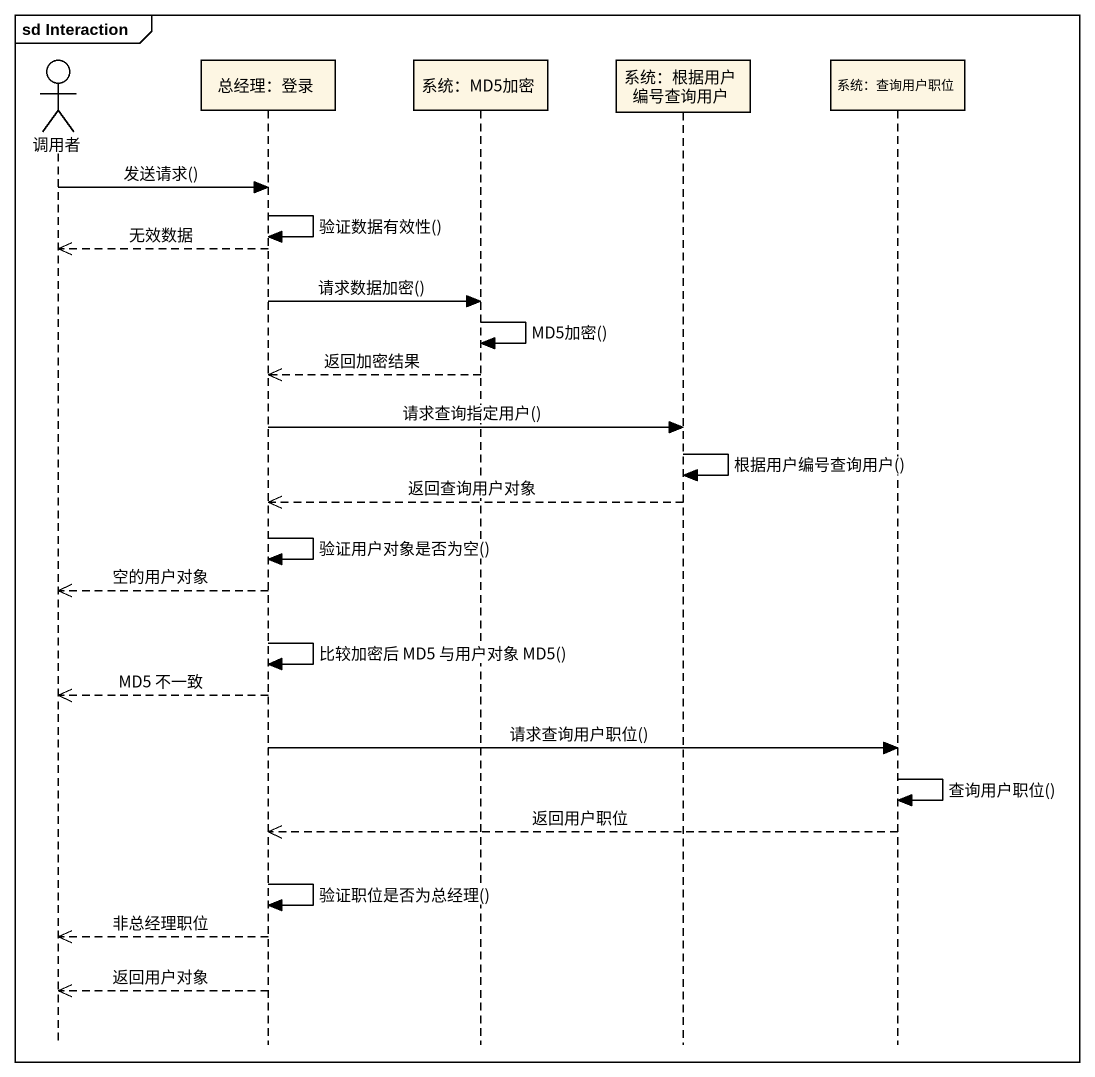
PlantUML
@startuml
mainframe sd Interaction
hide footbox
actor 调用者
participant "总经理：登录" as 总经理_登录
participant "系统：MD5加密" as 系统_MD5加密
participant "系统：根据用户编号查询用户" as 系统_根据用户编号查询用户
participant "系统：查询用户职位" as 系统_查询用户职位

调用者 -> 总经理_登录 : 发送请求()
总经理_登录 -> 总经理_登录 : 验证数据有效性()
总经理_登录 -->> 调用者 : 无效数据
总经理_登录 -> 系统_MD5加密 : 请求数据加密()
系统_MD5加密 -> 系统_MD5加密 : MD5加密()
系统_MD5加密 -->> 总经理_登录 : 返回加密结果
总经理_登录 -> 系统_根据用户编号查询用户 : 请求查询指定用户()
系统_根据用户编号查询用户 -> 系统_根据用户编号查询用户 : 根据用户编号查询用户()
系统_根据用户编号查询用户 -->> 总经理_登录 : 返回查询用户对象
总经理_登录 -> 总经理_登录 : 验证用户对象是否为空()
总经理_登录 -->> 调用者 : 空的用户对象
总经理_登录 -> 总经理_登录 : 比较加密后 MD5 与用户对象 MD5()
总经理_登录 -->> 调用者 : MD5 不一致
总经理_登录 -> 系统_查询用户职位 : 请求查询用户职位()
系统_查询用户职位 -> 系统_查询用户职位 : 查询用户职位()
系统_查询用户职位 -->> 总经理_登录 : 返回用户职位
总经理_登录 -> 总经理_登录 : 验证职位是否为总经理()
总经理_登录 -->> 调用者 : 非总经理职位
总经理_登录 -->> 调用者 : 返回用户对象
@enduml
